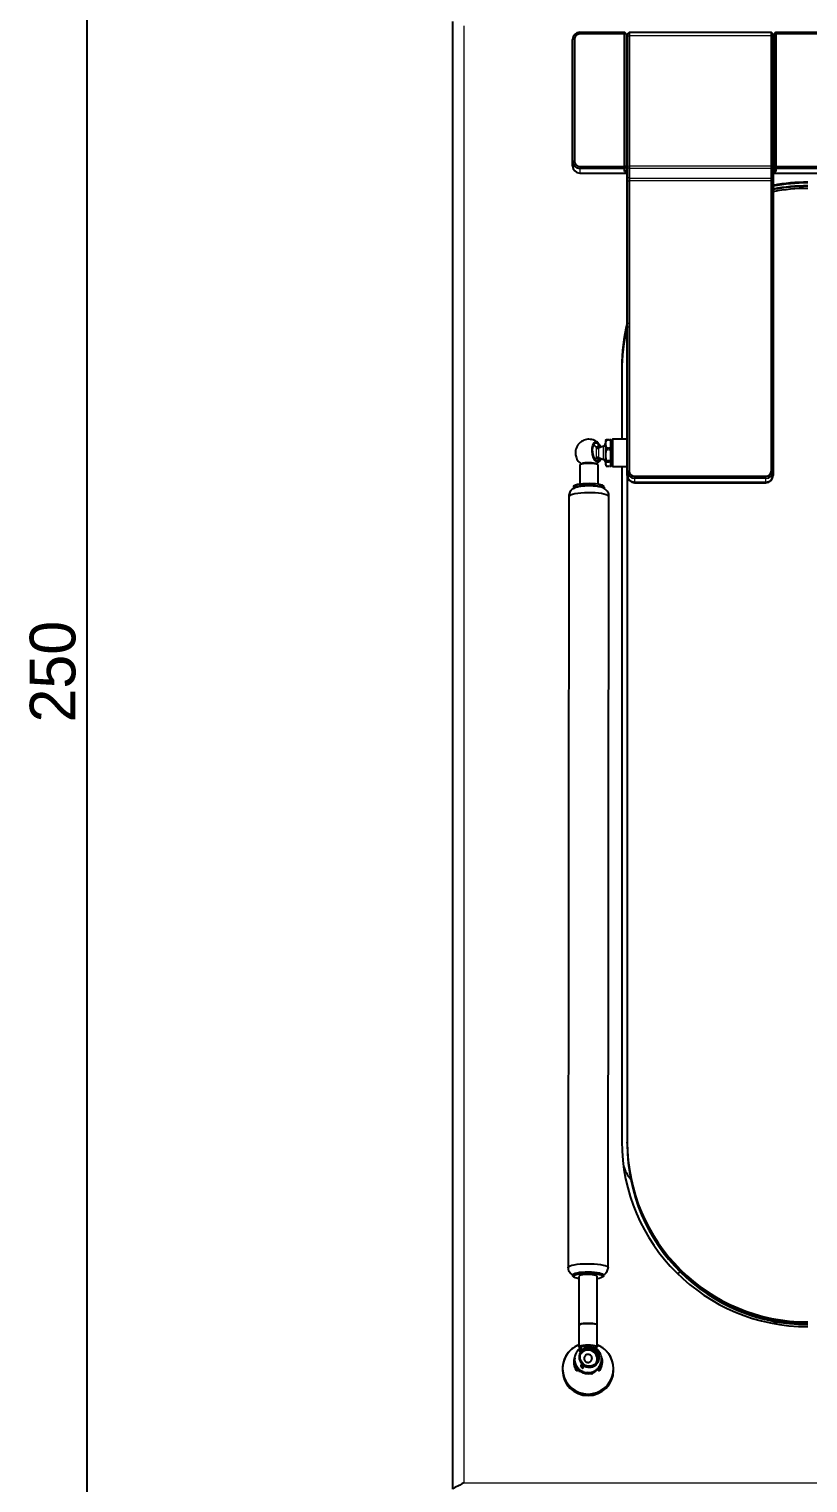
# Model space of a CAD drawing. Header units: millimetres. Extents: x -218071 to -203542, y 15363 to 51382.
# Drawn here: x -217874.5 to -217831.8, y 51213.5 to 51293.3 of the extents above; entities that cross this region are included whole.
import ezdxf

# ---------------------------------------------------------------- set-up
doc = ezdxf.new("R2010")
doc.units = ezdxf.units.MM
doc.header["$LTSCALE"] = 4
doc.layers.add('TPF-DIMENSIONS', color=3, linetype='Continuous')
doc.layers.add('TPF-EQUIPEMENT', color=7, linetype='Continuous')
doc.dimstyles.new('ISO-25', dxfattribs={"dimtxt": 2.5, "dimasz": 2, "dimexe": 1.25, "dimexo": 0.625, "dimtad": 1, "dimtxsty": 'Standard', "dimcen": -2.5, "dimclrt": 256, "dimadec": 0, "dimazin": 0, "dimtfac": 1, "dimtmove": 0, "dimatfit": 3, "dimfxl": 1, "dimarcsym": 0})

# ---------------------------------------------------------------- blocks, each defined once
blk = doc.blocks.new('*D671')
at = {"layer": 'Defpoints', "color": 0, "transparency": 16777216}
for p in [(-217850.999, 51382.036), (-217871.369, 51132.036), (-217850.984, 51132.036)]:
    blk.add_point(p, dxfattribs=at)
at = {"layer": 'TPF-DIMENSIONS', "color": 0, "lineweight": -2, "transparency": 16777216}
for p, q in [((-217851.624, 51382.036), (-217872.619, 51382.036)), ((-217871.369, 51380.036), (-217871.369, 51134.036)), ((-217851.609, 51132.036), (-217872.619, 51132.036))]:
    blk.add_line(p, q, dxfattribs=at)
at = {"layer": 'TPF-DIMENSIONS', "color": 0, "transparency": 16777216}
for points in [[(-217871.702, 51380.036), (-217871.035, 51380.036), (-217871.369, 51382.036)], [(-217871.702, 51134.036), (-217871.035, 51134.036), (-217871.369, 51132.036)]]:
    blk.add_solid(points, dxfattribs=at)
at = {"layer": 'TPF-DIMENSIONS', "transparency": 16777216, "insert": (-217874.494, 51258.036), "char_height": 2.5, "attachment_point": 2, "rotation": 90}
blk.add_mtext('250', dxfattribs=at)

msp = doc.modelspace()

# ---------------------------------------------------------------- linework, layer by layer
at = {"layer": 'TPF-EQUIPEMENT', "linetype": 'Continuous', "lineweight": 25, "transparency": 33554671}
for p, q in [((-217851.299, 51213.21), (-217851.299, 51293.682)), ((-217844.349, 51293.101), (-217841.899, 51293.101)), ((-217841.899, 51293.011), (-217844.349, 51293.011)), ((-217841.899, 51293.101), (-217841.899, 51293.011)), ((-217841.799, 51293.002), (-217841.899, 51293.101)), ((-217841.899, 51285.738), (-217841.899, 51293.011)), ((-217841.799, 51293.002), (-217841.899, 51293.011)), ((-217841.799, 51293.002), (-217841.799, 51285.73)), ((-217841.649, 51293.094), (-217841.749, 51292.994)), ((-217841.749, 51292.902), (-217841.749, 51292.994)), ((-217841.749, 51285.762), (-217841.749, 51292.902)), ((-217833.849, 51293.094), (-217841.649, 51293.094)), ((-217841.649, 51293.094), (-217841.649, 51292.911)), ((-217841.649, 51292.911), (-217841.649, 51285.771)), ((-217833.749, 51292.994), (-217833.849, 51293.094)), ((-217833.849, 51292.911), (-217833.849, 51293.094)), ((-217833.849, 51285.771), (-217833.849, 51292.911)), ((-217833.749, 51292.994), (-217833.749, 51292.902)), ((-217833.749, 51292.902), (-217833.749, 51285.762)), ((-217833.599, 51293.101), (-217833.699, 51293.002)), ((-217833.599, 51293.011), (-217833.699, 51293.002)), ((-217833.699, 51285.73), (-217833.699, 51293.002)), ((-217833.599, 51293.011), (-217833.599, 51293.101)), ((-217833.599, 51293.101), (-217831.149, 51293.101)), ((-217831.149, 51293.011), (-217833.599, 51293.011)), ((-217833.599, 51293.011), (-217833.599, 51285.738)), ((-217844.749, 51286.028), (-217844.749, 51292.703)), ((-217844.649, 51292.712), (-217844.649, 51286.037)), ((-217841.749, 51292.581), (-217841.799, 51292.581)), ((-217833.699, 51292.581), (-217833.749, 51292.581)), ((-217841.799, 51291.581), (-217841.749, 51291.581)), ((-217833.749, 51291.581), (-217833.699, 51291.581)), ((-217844.749, 51285.776), (-217844.749, 51286.028)), ((-217844.349, 51285.738), (-217841.899, 51285.738)), ((-217841.899, 51285.63), (-217844.349, 51285.63)), ((-217841.899, 51285.738), (-217841.899, 51285.63)), ((-217841.799, 51285.73), (-217841.899, 51285.738)), ((-217841.799, 51285.73), (-217841.899, 51285.63)), ((-217841.899, 51285.456), (-217841.899, 51285.63)), ((-217841.799, 51285.73), (-217841.799, 51285.555)), ((-217841.749, 51285.689), (-217841.749, 51285.762)), ((-217841.749, 51285.166), (-217841.749, 51285.689)), ((-217841.649, 51285.771), (-217841.649, 51285.625)), ((-217833.849, 51285.625), (-217833.849, 51285.771)), ((-217833.749, 51285.762), (-217833.749, 51285.689)), ((-217833.749, 51285.689), (-217833.749, 51285.166)), ((-217833.599, 51285.738), (-217833.699, 51285.73)), ((-217833.599, 51285.63), (-217833.699, 51285.73)), ((-217833.699, 51285.555), (-217833.699, 51285.73)), ((-217833.599, 51285.63), (-217833.599, 51285.738)), ((-217833.599, 51285.738), (-217831.149, 51285.738)), ((-217831.149, 51285.63), (-217833.599, 51285.63)), ((-217833.599, 51285.63), (-217833.599, 51285.456)), ((-217844.349, 51285.377), (-217841.749, 51285.377)), ((-217841.749, 51284.947), (-217841.749, 51285.166)), ((-217841.749, 51269.041), (-217841.749, 51284.947)), ((-217841.649, 51285.625), (-217841.649, 51285.102)), ((-217841.649, 51285.102), (-217841.649, 51284.956)), ((-217841.649, 51284.956), (-217841.649, 51269.05)), ((-217833.849, 51285.102), (-217833.849, 51285.625)), ((-217833.849, 51284.956), (-217833.849, 51285.102)), ((-217833.849, 51269.05), (-217833.849, 51284.956)), ((-217833.749, 51285.377), (-217831.149, 51285.377)), ((-217833.749, 51285.166), (-217833.749, 51284.947)), ((-217833.749, 51284.947), (-217833.749, 51269.041)), ((-217842.049, 51274.718), (-217842.049, 51270.791)), ((-217842.928, 51270.726), (-217842.949, 51270.671)), ((-217842.949, 51270.671), (-217842.949, 51269.411)), ((-217842.921, 51270.723), (-217842.905, 51270.774)), ((-217842.905, 51270.774), (-217842.857, 51270.774)), ((-217842.844, 51270.697), (-217842.857, 51270.774)), ((-217842.844, 51270.739), (-217842.857, 51270.774)), ((-217842.844, 51270.697), (-217842.83, 51270.774)), ((-217842.83, 51270.774), (-217842.844, 51270.739)), ((-217842.844, 51270.697), (-217842.844, 51270.739)), ((-217842.83, 51270.774), (-217842.737, 51270.774)), ((-217842.724, 51270.697), (-217842.737, 51270.774)), ((-217842.724, 51270.739), (-217842.737, 51270.774)), ((-217842.724, 51270.697), (-217842.71, 51270.774)), ((-217842.71, 51270.774), (-217842.724, 51270.739)), ((-217842.724, 51270.697), (-217842.724, 51270.739)), ((-217842.71, 51270.774), (-217842.649, 51270.774)), ((-217842.549, 51270.791), (-217842.649, 51270.691)), ((-217842.649, 51270.27), (-217842.649, 51270.774)), ((-217841.749, 51270.791), (-217842.549, 51270.791)), ((-217842.549, 51270.791), (-217842.549, 51269.294)), ((-217843.5, 51269.664), (-217843.489, 51269.689)), ((-217843.045, 51270.404), (-217843.326, 51270.297)), ((-217843.326, 51269.784), (-217843.045, 51269.678)), ((-217842.857, 51270.27), (-217842.905, 51270.27)), ((-217842.857, 51270.27), (-217842.844, 51270.347)), ((-217842.844, 51270.157), (-217842.857, 51270.27)), ((-217842.83, 51270.27), (-217842.844, 51270.347)), ((-217842.844, 51270.157), (-217842.844, 51270.347)), ((-217842.844, 51270.157), (-217842.83, 51270.27)), ((-217842.737, 51270.27), (-217842.83, 51270.27)), ((-217842.737, 51270.27), (-217842.724, 51270.347)), ((-217842.724, 51270.157), (-217842.737, 51270.27)), ((-217842.71, 51270.27), (-217842.724, 51270.347)), ((-217842.724, 51270.157), (-217842.724, 51270.347)), ((-217842.724, 51270.157), (-217842.71, 51270.27)), ((-217842.649, 51270.27), (-217842.71, 51270.27)), ((-217842.649, 51269.536), (-217842.649, 51270.27)), ((-217844.349, 51269.356), (-217844.35, 51268.316)), ((-217844.251, 51269.419), (-217844.256, 51269.423)), ((-217843.35, 51268.315), (-217843.349, 51269.355)), ((-217842.949, 51269.411), (-217842.928, 51269.355)), ((-217842.905, 51269.536), (-217842.857, 51269.536)), ((-217842.905, 51269.307), (-217842.857, 51269.307)), ((-217842.844, 51269.649), (-217842.857, 51269.536)), ((-217842.844, 51269.501), (-217842.857, 51269.536)), ((-217842.844, 51269.343), (-217842.857, 51269.307)), ((-217842.83, 51269.536), (-217842.844, 51269.649)), ((-217842.844, 51269.501), (-217842.844, 51269.649)), ((-217842.844, 51269.501), (-217842.83, 51269.536)), ((-217842.83, 51269.307), (-217842.844, 51269.343)), ((-217842.83, 51269.536), (-217842.737, 51269.536)), ((-217842.83, 51269.307), (-217842.737, 51269.307)), ((-217842.724, 51269.649), (-217842.737, 51269.536)), ((-217842.724, 51269.501), (-217842.737, 51269.536)), ((-217842.724, 51269.343), (-217842.737, 51269.307)), ((-217842.71, 51269.536), (-217842.724, 51269.649)), ((-217842.724, 51269.501), (-217842.724, 51269.649)), ((-217842.724, 51269.501), (-217842.71, 51269.536)), ((-217842.71, 51269.307), (-217842.724, 51269.343)), ((-217842.71, 51269.536), (-217842.649, 51269.536)), ((-217842.71, 51269.307), (-217842.649, 51269.307)), ((-217842.649, 51269.307), (-217842.649, 51269.536)), ((-217842.649, 51269.391), (-217842.549, 51269.291)), ((-217842.549, 51269.294), (-217842.549, 51269.291)), ((-217842.549, 51269.291), (-217841.749, 51269.291)), ((-217842.049, 51269.291), (-217842.049, 51232.28)), ((-217841.749, 51268.825), (-217841.749, 51269.041)), ((-217833.749, 51269.041), (-217833.749, 51268.825)), ((-217844.695, 51268.18), (-217844.696, 51268.082)), ((-217843.006, 51268.081), (-217843.005, 51268.179)), ((-217841.749, 51268.825), (-217841.749, 51268.823)), ((-217841.749, 51268.797), (-217841.749, 51268.823)), ((-217841.749, 51268.797), (-217841.749, 51232.236)), ((-217841.349, 51268.751), (-217834.149, 51268.751)), ((-217834.149, 51268.642), (-217841.349, 51268.642)), ((-217841.349, 51268.426), (-217834.149, 51268.426)), ((-217841.349, 51268.426), (-217841.349, 51268.426)), ((-217841.349, 51268.425), (-217834.149, 51268.425)), ((-217841.349, 51268.398), (-217834.149, 51268.398)), ((-217834.149, 51268.426), (-217834.149, 51268.426)), ((-217833.749, 51268.823), (-217833.749, 51268.825)), ((-217833.749, 51268.823), (-217833.749, 51268.797)), ((-217844.951, 51267.63), (-217844.994, 51225.353)), ((-217842.794, 51225.35), (-217842.751, 51267.627)), ((-217841.749, 51232.184), (-217841.749, 51232.236)), ((-217838.98, 51225.015), (-217838.856, 51225.134)), ((-217838.976, 51225.011), (-217838.852, 51225.131)), ((-217844.734, 51224.941), (-217844.734, 51224.897)), ((-217844.7, 51224.993), (-217844.72, 51224.972)), ((-217844.716, 51224.863), (-217844.697, 51224.844)), ((-217844.394, 51224.877), (-217844.397, 51222.2)), ((-217843.397, 51222.199), (-217843.394, 51224.876)), ((-217843.091, 51224.842), (-217843.072, 51224.861)), ((-217843.068, 51224.971), (-217843.088, 51224.992)), ((-217843.054, 51224.895), (-217843.054, 51224.94)), ((-217844.397, 51222.2), (-217844.398, 51221.024)), ((-217843.398, 51221.023), (-217843.397, 51222.199)), ((-217844.609, 51220.335), (-217844.633, 51220.409)), ((-217844.633, 51220.409), (-217844.633, 51220.405)), ((-217844.633, 51220.403), (-217844.619, 51220.36)), ((-217844.62, 51220.354), (-217844.633, 51220.394)), ((-217844.633, 51220.392), (-217844.633, 51220.387)), ((-217844.633, 51220.392), (-217844.62, 51220.353)), ((-217844.633, 51220.387), (-217844.622, 51220.353)), ((-217844.299, 51220.96), (-217844.305, 51220.956)), ((-217845.299, 51219.812), (-217845.299, 51219.73)), ((-217844.499, 51219.868), (-217844.499, 51219.689)), ((-217844.432, 51219.777), (-217844.499, 51219.868)), ((-217844.458, 51219.856), (-217844.399, 51219.676)), ((-217844.399, 51219.699), (-217844.447, 51219.845)), ((-217844.435, 51219.803), (-217844.399, 51219.692)), ((-217844.435, 51219.803), (-217844.399, 51219.694)), ((-217844.435, 51219.792), (-217844.399, 51219.684)), ((-217844.435, 51219.792), (-217844.399, 51219.682)), ((-217844.165, 51219.652), (-217844.399, 51219.699)), ((-217844.399, 51219.694), (-217844.399, 51219.699)), ((-217844.399, 51219.694), (-217844.286, 51219.67)), ((-217844.399, 51219.684), (-217844.399, 51219.692)), ((-217844.399, 51219.692), (-217844.286, 51219.67)), ((-217844.399, 51219.684), (-217844.286, 51219.659)), ((-217844.399, 51219.676), (-217844.399, 51219.682)), ((-217844.399, 51219.682), (-217844.286, 51219.659)), ((-217844.399, 51219.676), (-217843.665, 51219.523)), ((-217843.665, 51219.545), (-217843.916, 51219.6)), ((-217843.778, 51219.564), (-217843.665, 51219.539)), ((-217843.778, 51219.564), (-217843.665, 51219.541)), ((-217843.778, 51219.553), (-217843.665, 51219.531)), ((-217843.778, 51219.553), (-217843.665, 51219.528)), ((-217843.665, 51219.523), (-217843.474, 51219.736)), ((-217843.526, 51219.702), (-217843.665, 51219.545)), ((-217843.665, 51219.539), (-217843.588, 51219.626)), ((-217843.588, 51219.626), (-217843.665, 51219.541)), ((-217843.665, 51219.528), (-217843.588, 51219.615)), ((-217843.588, 51219.615), (-217843.665, 51219.531)), ((-217843.665, 51219.545), (-217843.665, 51219.541)), ((-217843.665, 51219.539), (-217843.665, 51219.531)), ((-217843.665, 51219.528), (-217843.665, 51219.523)), ((-217843.299, 51219.93), (-217843.299, 51219.909)), ((-217843.299, 51219.689), (-217843.299, 51219.868)), ((-217843.257, 51219.976), (-217843.164, 51220.08)), ((-217843.241, 51220.011), (-217843.164, 51220.098)), ((-217843.241, 51220.011), (-217843.164, 51220.096)), ((-217843.241, 51220.001), (-217843.164, 51220.088)), ((-217843.241, 51220.001), (-217843.164, 51220.085)), ((-217843.164, 51220.102), (-217843.229, 51220.031)), ((-217843.182, 51220.158), (-217843.164, 51220.102)), ((-217843.164, 51220.102), (-217843.164, 51220.098)), ((-217843.164, 51220.096), (-217843.164, 51220.088)), ((-217843.164, 51220.085), (-217843.164, 51220.08)), ((-217842.499, 51219.73), (-217842.499, 51219.812))]:
    msp.add_line(p, q, dxfattribs=at)
at = {"layer": 'TPF-EQUIPEMENT', "linetype": 'Continuous', "lineweight": 18, "transparency": 33554671}
for p, q in [((-217850.699, 51293.449), (-217850.699, 51213.549)), ((-217844.349, 51293.101), (-217844.349, 51293.011)), ((-217841.749, 51292.902), (-217841.649, 51292.911)), ((-217833.849, 51292.911), (-217841.649, 51292.911)), ((-217833.749, 51292.902), (-217833.849, 51292.911)), ((-217844.649, 51292.712), (-217844.749, 51292.703)), ((-217844.649, 51286.037), (-217844.749, 51286.028)), ((-217844.349, 51285.738), (-217844.349, 51285.63)), ((-217844.349, 51285.63), (-217844.349, 51285.377)), ((-217841.749, 51285.762), (-217841.649, 51285.771)), ((-217841.749, 51285.689), (-217841.649, 51285.625)), ((-217841.649, 51285.771), (-217833.849, 51285.771)), ((-217833.749, 51285.762), (-217833.849, 51285.771)), ((-217833.749, 51285.689), (-217833.849, 51285.625)), ((-217841.899, 51285.456), (-217841.799, 51285.555)), ((-217841.749, 51285.166), (-217841.649, 51285.102)), ((-217841.749, 51284.947), (-217841.649, 51284.956)), ((-217833.849, 51285.625), (-217841.649, 51285.625)), ((-217841.649, 51285.102), (-217833.849, 51285.102)), ((-217833.849, 51284.956), (-217841.649, 51284.956)), ((-217833.749, 51285.166), (-217833.849, 51285.102)), ((-217833.749, 51284.947), (-217833.849, 51284.956)), ((-217833.599, 51285.456), (-217833.699, 51285.555)), ((-217843.443, 51269.749), (-217843.443, 51270.333)), ((-217843.326, 51270.297), (-217843.326, 51269.784)), ((-217843.045, 51269.678), (-217843.045, 51270.404)), ((-217841.749, 51269.041), (-217841.649, 51269.05)), ((-217833.749, 51269.041), (-217833.849, 51269.05)), ((-217841.349, 51268.642), (-217841.349, 51268.751)), ((-217841.349, 51268.642), (-217841.349, 51268.426)), ((-217841.349, 51268.426), (-217834.149, 51268.426)), ((-217841.349, 51268.425), (-217841.349, 51268.398)), ((-217834.149, 51268.642), (-217834.149, 51268.751)), ((-217834.149, 51268.426), (-217834.149, 51268.642)), ((-217834.149, 51268.398), (-217834.149, 51268.425)), ((-217844.549, 51219.738), (-217844.549, 51219.985)), ((-217843.249, 51219.986), (-217843.249, 51219.738)), ((-217850.699, 51213.549), (-217776.399, 51213.549))]:
    msp.add_line(p, q, dxfattribs=at)
at = {"layer": 'TPF-EQUIPEMENT', "linetype": 'Continuous', "lineweight": 25, "transparency": 33554671, "flags": 128}
for points in [[(-217841.799, 51292.912), (-217841.775, 51292.911), (-217841.749, 51292.91)], [(-217833.749, 51292.91), (-217833.722, 51292.911), (-217833.699, 51292.912)], [(-217843.195, 51269.735), (-217843.212, 51269.673), (-217843.276, 51269.575), (-217843.356, 51269.534), (-217843.442, 51269.556), (-217843.525, 51269.637), (-217843.595, 51269.769), (-217843.645, 51269.937), (-217843.669, 51270.121), (-217843.664, 51270.301), (-217843.631, 51270.458), (-217843.574, 51270.572), (-217843.499, 51270.631), (-217843.414, 51270.629), (-217843.414, 51270.629)], [(-217843.415, 51269.596), (-217843.477, 51269.638), (-217843.535, 51269.714), (-217843.584, 51269.817), (-217843.62, 51269.94), (-217843.641, 51270.073), (-217843.645, 51270.208), (-217843.632, 51270.334), (-217843.603, 51270.441), (-217843.56, 51270.522), (-217843.506, 51270.571), (-217843.445, 51270.583), (-217843.382, 51270.559), (-217843.322, 51270.5), (-217843.268, 51270.41), (-217843.236, 51270.331)], [(-217843.568, 51270.458), (-217843.579, 51270.473), (-217843.585, 51270.481)], [(-217843.221, 51269.744), (-217843.245, 51269.686), (-217843.294, 51269.621), (-217843.352, 51269.59), (-217843.415, 51269.596)], [(-217843.349, 51269.355), (-217843.351, 51269.362), (-217843.379, 51269.389), (-217843.442, 51269.413), (-217843.535, 51269.433), (-217843.651, 51269.448), (-217843.783, 51269.455), (-217843.919, 51269.455), (-217844.05, 51269.448), (-217844.166, 51269.434), (-217844.259, 51269.414), (-217844.321, 51269.389), (-217844.348, 51269.363), (-217844.349, 51269.356)], [(-217843.441, 51269.423), (-217843.443, 51269.422), (-217843.448, 51269.419)], [(-217843.006, 51268.081), (-217843.009, 51268.096), (-217843.044, 51268.131), (-217843.113, 51268.164), (-217843.215, 51268.193), (-217843.345, 51268.217), (-217843.497, 51268.235), (-217843.664, 51268.246), (-217843.84, 51268.251), (-217844.016, 51268.248), (-217844.184, 51268.237), (-217844.338, 51268.22), (-217844.471, 51268.197), (-217844.577, 51268.169), (-217844.651, 51268.137), (-217844.69, 51268.102), (-217844.696, 51268.082)], [(-217843.005, 51268.179), (-217843.009, 51268.194), (-217843.044, 51268.229), (-217843.113, 51268.261), (-217843.215, 51268.291), (-217843.345, 51268.315), (-217843.497, 51268.333), (-217843.664, 51268.344), (-217843.84, 51268.349), (-217844.016, 51268.346), (-217844.184, 51268.335), (-217844.338, 51268.318), (-217844.471, 51268.295), (-217844.577, 51268.267), (-217844.651, 51268.235), (-217844.69, 51268.2), (-217844.695, 51268.18)], [(-217842.751, 51267.627), (-217842.751, 51267.628), (-217842.769, 51267.667), (-217842.822, 51267.705), (-217842.908, 51267.741), (-217843.024, 51267.773), (-217843.167, 51267.8), (-217843.332, 51267.822), (-217843.513, 51267.838), (-217843.706, 51267.847), (-217843.903, 51267.849), (-217844.098, 51267.844), (-217844.286, 51267.831), (-217844.459, 51267.813), (-217844.613, 51267.788), (-217844.742, 51267.758), (-217844.843, 51267.725), (-217844.912, 51267.688), (-217844.947, 51267.649), (-217844.951, 51267.63)], [(-217844.993, 51225.349), (-217844.989, 51225.372), (-217844.955, 51225.411), (-217844.886, 51225.448), (-217844.785, 51225.482), (-217844.655, 51225.511), (-217844.502, 51225.536), (-217844.328, 51225.554), (-217844.141, 51225.567), (-217843.945, 51225.572), (-217843.748, 51225.57), (-217843.556, 51225.561), (-217843.374, 51225.545), (-217843.21, 51225.524), (-217843.067, 51225.496), (-217842.951, 51225.464), (-217842.865, 51225.428), (-217842.812, 51225.39), (-217842.794, 51225.351), (-217842.794, 51225.347)], [(-217844.734, 51224.941), (-217844.728, 51224.961), (-217844.689, 51224.995), (-217844.616, 51225.027), (-217844.511, 51225.055), (-217844.379, 51225.078), (-217844.226, 51225.095), (-217844.058, 51225.106), (-217843.883, 51225.109), (-217843.709, 51225.104), (-217843.543, 51225.093), (-217843.392, 51225.075), (-217843.263, 51225.051), (-217843.161, 51225.022), (-217843.092, 51224.99), (-217843.058, 51224.955), (-217843.054, 51224.94)], [(-217844.716, 51224.863), (-217844.73, 51224.882), (-217844.728, 51224.917), (-217844.69, 51224.951), (-217844.616, 51224.983), (-217844.511, 51225.011), (-217844.379, 51225.034), (-217844.226, 51225.051), (-217844.058, 51225.062), (-217843.883, 51225.065), (-217843.709, 51225.06), (-217843.543, 51225.049), (-217843.392, 51225.031), (-217843.263, 51225.007), (-217843.161, 51224.978), (-217843.092, 51224.946), (-217843.058, 51224.911), (-217843.06, 51224.876), (-217843.072, 51224.861)], [(-217844.394, 51224.747), (-217844.51, 51224.769), (-217844.609, 51224.797), (-217844.677, 51224.829), (-217844.711, 51224.862), (-217844.708, 51224.897), (-217844.671, 51224.93), (-217844.599, 51224.961), (-217844.496, 51224.989), (-217844.368, 51225.011), (-217844.218, 51225.028), (-217844.054, 51225.038), (-217843.884, 51225.041), (-217843.713, 51225.037), (-217843.551, 51225.026), (-217843.404, 51225.008), (-217843.278, 51224.985), (-217843.179, 51224.956), (-217843.111, 51224.925), (-217843.078, 51224.891), (-217843.08, 51224.857), (-217843.117, 51224.823), (-217843.189, 51224.792), (-217843.189, 51224.792)], [(-217844.7, 51224.993), (-217844.671, 51225.016), (-217844.599, 51225.047), (-217844.496, 51225.074), (-217844.367, 51225.097), (-217844.218, 51225.113), (-217844.054, 51225.123), (-217843.883, 51225.126), (-217843.713, 51225.122), (-217843.551, 51225.111), (-217843.403, 51225.093), (-217843.278, 51225.07), (-217843.179, 51225.042), (-217843.111, 51225.01), (-217843.088, 51224.992)], [(-217843.394, 51224.876), (-217843.394, 51224.877), (-217843.414, 51224.904), (-217843.469, 51224.929), (-217843.556, 51224.95), (-217843.668, 51224.966), (-217843.797, 51224.975), (-217843.933, 51224.977), (-217844.066, 51224.971), (-217844.186, 51224.958), (-217844.285, 51224.94), (-217844.355, 51224.916), (-217844.39, 51224.89), (-217844.394, 51224.877)], [(-217843.189, 51224.792), (-217843.292, 51224.765), (-217843.394, 51224.746)], [(-217844.397, 51222.2), (-217844.389, 51222.217), (-217844.348, 51222.243), (-217844.274, 51222.266), (-217844.171, 51222.283), (-217844.048, 51222.295), (-217843.914, 51222.3), (-217843.778, 51222.297), (-217843.652, 51222.287), (-217843.543, 51222.27), (-217843.461, 51222.248), (-217843.411, 51222.223), (-217843.397, 51222.199)], [(-217843.397, 51222.199), (-217843.409, 51222.221), (-217843.456, 51222.246), (-217843.536, 51222.268), (-217843.642, 51222.285), (-217843.768, 51222.296), (-217843.903, 51222.3), (-217844.038, 51222.296), (-217844.162, 51222.285), (-217844.267, 51222.267), (-217844.344, 51222.245), (-217844.388, 51222.219), (-217844.397, 51222.2)], [(-217833.535, 51222.259), (-217833.686, 51222.371), (-217833.746, 51222.422)], [(-217844.295, 51220.963), (-217844.303, 51220.965), (-217844.367, 51220.989), (-217844.396, 51221.015), (-217844.389, 51221.043), (-217844.345, 51221.068), (-217844.268, 51221.091), (-217844.163, 51221.108), (-217844.039, 51221.119), (-217843.904, 51221.123), (-217843.769, 51221.12), (-217843.644, 51221.109), (-217843.537, 51221.092), (-217843.457, 51221.07), (-217843.41, 51221.044), (-217843.399, 51221.017), (-217843.425, 51220.99), (-217843.486, 51220.966), (-217843.505, 51220.961)], [(-217843.838, 51220.925), (-217843.704, 51220.904), (-217843.58, 51220.847), (-217843.475, 51220.76), (-217843.397, 51220.649), (-217843.352, 51220.522), (-217843.343, 51220.389), (-217843.371, 51220.259), (-217843.433, 51220.142), (-217843.525, 51220.047), (-217843.641, 51219.981), (-217843.771, 51219.948), (-217843.906, 51219.952), (-217844.036, 51219.991), (-217844.152, 51220.064), (-217844.244, 51220.163), (-217844.306, 51220.283), (-217844.333, 51220.415), (-217844.324, 51220.548), (-217844.278, 51220.672), (-217844.2, 51220.779), (-217844.096, 51220.861), (-217843.972, 51220.911), (-217843.838, 51220.925)]]:
    msp.add_lwpolyline(points, dxfattribs=at)
at = {"layer": 'TPF-EQUIPEMENT', "linetype": 'Continuous', "lineweight": 18, "transparency": 33554671, "flags": 128}
for points in [[(-217844.256, 51269.423), (-217844.263, 51269.43), (-217844.267, 51269.455), (-217844.234, 51269.479), (-217844.167, 51269.5), (-217844.071, 51269.516), (-217843.956, 51269.526), (-217843.831, 51269.529), (-217843.708, 51269.524), (-217843.598, 51269.512), (-217843.509, 51269.494), (-217843.451, 51269.472), (-217843.429, 51269.447), (-217843.441, 51269.423)], [(-217843.496, 51220.959), (-217843.51, 51220.967), (-217843.576, 51220.988), (-217843.67, 51221.005), (-217843.784, 51221.015), (-217843.909, 51221.019), (-217844.032, 51221.014), (-217844.144, 51221.003), (-217844.234, 51220.985), (-217844.294, 51220.963), (-217844.299, 51220.96)]]:
    msp.add_lwpolyline(points, dxfattribs=at)
at = {"layer": 'TPF-EQUIPEMENT', "linetype": 'Continuous', "lineweight": 25, "transparency": 33554671}
for centre, radius, start, end in [((-217844.349, 51292.702), 0.399, 89.89099, 179.89057), ((-217844.349, 51292.711), 0.299, 89.89099, 179.89057), ((-217841.754, 51292.955), 0.135, 250.59387, 272.23723), ((-217833.743, 51292.955), 0.135, 267.76277, 289.40613), ((-217844.349, 51286.029), 0.399, 180.10943, 270.10901), ((-217844.349, 51285.776), 0.399, 180.10943, 270.10901), ((-217844.349, 51286.038), 0.299, 180.10943, 270.10901), ((-217841.784, 51285.797), 0.36, 251.47836, 275.68207), ((-217841.754, 51285.682), 0.135, 250.59387, 272.23723), ((-217833.743, 51285.682), 0.135, 267.76277, 289.40613), ((-217833.727, 51285.924), 0.485, 267.471, 285.36857), ((-217831.849, 51274.642), 10.238, 89.9996, 100.69523), ((-217831.849, 51274.615), 10.238, 89.9996, 100.69523), ((-217831.849, 51274.451), 10.388, 89.99963, 100.5384), ((-217831.849, 51274.441), 10.238, 89.9996, 100.69523), ((-217831.849, 51274.415), 10.238, 89.9996, 100.69523), ((-217831.849, 51274.6), 9.936, 89.99958, 101.02338), ((-217831.924, 51274.718), 10.125, 166.01769, 179.99906), ((-217831.924, 51274.692), 10.125, 166.01755, 179.99921), ((-217831.924, 51274.517), 10.125, 166.01755, 179.99921), ((-217831.924, 51274.491), 10.125, 166.01755, 179.99921), ((-217843.099, 51270.544), 0.15, 290.83, 0), ((-217843.361, 51270.391), 0.1, 215.69187, 290.83), ((-217843.361, 51269.691), 0.1, 69.17, 144.30813), ((-217843.099, 51269.537), 0.15, 0, 69.17), ((-217841.349, 51269.042), 0.399, 180.10943, 270.10901), ((-217841.349, 51269.05), 0.299, 180.10943, 270.10901), ((-217834.148, 51269.05), 0.299, 269.89099, 359.89057), ((-217834.148, 51269.042), 0.399, 269.89099, 359.89057), ((-217843.855, 51264.769), 3.455, 82.23922, 97.28771), ((-217841.349, 51268.825), 0.399, 180.10943, 270.10901), ((-217841.349, 51268.824), 0.399, 180.10943, 270.10901), ((-217841.349, 51268.798), 0.399, 180.10943, 270.10901), ((-217834.148, 51268.825), 0.399, 269.89099, 359.89057), ((-217834.148, 51268.824), 0.399, 269.89099, 359.89057), ((-217834.148, 51268.798), 0.399, 269.89099, 359.89057), ((-217831.868, 51232.299), 10.181, 180.10943, 270.10901), ((-217831.867, 51232.255), 9.881, 180.10943, 270.10901), ((-217831.867, 51232.203), 9.881, 180.10943, 270.10901), ((-217831.867, 51232.19), 9.881, 180.10943, 270.10901), ((-217831.867, 51232.12), 9.881, 180.10943, 270.10901), ((-217840.059, 51231.515), 1.99, 197.56393, 220.76741), ((-217843.899, 51219.815), 1.393, 111.00498, 68.92646), ((-217843.899, 51219.811), 1.398, 132.24837, 53.25899), ((-217843.904, 51220.181), 0.782, 160.64469, 214.49174), ((-217843.905, 51220.358), 0.484, 88.14385, 141.97992), ((-217843.889, 51220.384), 0.484, 88.13713, 143.20352), ((-217843.896, 51220.341), 0.501, 335.2666, 89.20939), ((-217843.88, 51220.367), 0.501, 333.47198, 89.23448), ((-217843.893, 51220.181), 0.782, 325.50527, 19.1082), ((-217843.899, 51219.734), 1.4, 180.16468, 359.83532), ((-217843.899, 51220.237), 0.705, 235.67884, 281.60552), ((-217843.897, 51220.234), 0.702, 295.5634, 328.54206)]:
    msp.add_arc(centre, radius, start, end, dxfattribs=at)
msp.add_ellipse((-217850.699, 51213.496), major_axis=(0.6, 0.287), ratio=0.070951, start_param=1.536796, end_param=3.107592, dxfattribs=at)
for points, knots in [([(-217843.353, 51270.586), (-217843.374, 51270.606), (-217843.432, 51270.659), (-217843.546, 51270.721), (-217843.69, 51270.769), (-217843.842, 51270.786), (-217843.99, 51270.772), (-217844.127, 51270.731), (-217844.251, 51270.667), (-217844.349, 51270.59), (-217844.423, 51270.511), (-217844.488, 51270.421), (-217844.52, 51270.35), (-217844.539, 51270.307)], [0, 0, 0, 0, 0.0602674, 0.1628265, 0.2685915, 0.377877, 0.4783652, 0.5781239, 0.6760789, 0.768546, 0.8376648, 0.9010005, 1, 1, 1, 1]), ([(-217843.414, 51270.629), (-217843.396, 51270.62), (-217843.349, 51270.596), (-217843.279, 51270.504), (-217843.228, 51270.408), (-217843.213, 51270.345), (-217843.212, 51270.341)], [0, 0, 0, 0, 0.231951, 0.602548, 0.973145, 1, 1, 1, 1]), ([(-217842.905, 51270.774), (-217842.923, 51270.692), (-217842.96, 51270.524), (-217842.923, 51270.355), (-217842.905, 51270.27)], [0, 0, 0, 0, 0.4912125, 1, 1, 1, 1]), ([(-217844.539, 51270.307), (-217844.555, 51270.257), (-217844.577, 51270.187), (-217844.589, 51270.079), (-217844.589, 51269.983), (-217844.572, 51269.869), (-217844.534, 51269.752), (-217844.473, 51269.636), (-217844.387, 51269.529), (-217844.314, 51269.458), (-217844.266, 51269.432), (-217844.26, 51269.428)], [0, 0, 0, 0, 0.156056, 0.220693, 0.328535, 0.442415, 0.56636, 0.697735, 0.835364, 0.978315, 1, 1, 1, 1]), ([(-217843.443, 51270.327), (-217843.46, 51270.352), (-217843.499, 51270.408), (-217843.556, 51270.444), (-217843.587, 51270.464)], [0, 0, 0, 0, 0.453648, 1, 1, 1, 1]), ([(-217843.51, 51269.678), (-217843.495, 51269.69), (-217843.469, 51269.711), (-217843.451, 51269.741), (-217843.443, 51269.755)], [0, 0, 0, 0, 0.524526, 1, 1, 1, 1]), ([(-217843.383, 51270.295), (-217843.388, 51270.307), (-217843.396, 51270.329), (-217843.397, 51270.357), (-217843.392, 51270.378), (-217843.382, 51270.386), (-217843.378, 51270.389)], [0, 0, 0, 0, 0.309334, 0.619093, 0.829103, 1, 1, 1, 1]), ([(-217843.378, 51270.389), (-217843.375, 51270.391), (-217843.367, 51270.394), (-217843.352, 51270.395), (-217843.335, 51270.39), (-217843.315, 51270.38), (-217843.294, 51270.36), (-217843.279, 51270.338), (-217843.276, 51270.322), (-217843.275, 51270.317)], [0, 0, 0, 0, 0.092352, 0.205462, 0.318126, 0.454089, 0.643323, 0.891746, 1, 1, 1, 1]), ([(-217843.355, 51269.79), (-217843.356, 51269.789), (-217843.365, 51269.77), (-217843.371, 51269.742), (-217843.372, 51269.714), (-217843.365, 51269.699), (-217843.355, 51269.695), (-217843.351, 51269.693)], [0, 0, 0, 0, 0.032805, 0.437435, 0.690103, 0.861119, 1, 1, 1, 1]), ([(-217843.351, 51269.693), (-217843.348, 51269.693), (-217843.342, 51269.692), (-217843.329, 51269.693), (-217843.312, 51269.698), (-217843.294, 51269.708), (-217843.275, 51269.725), (-217843.261, 51269.742), (-217843.257, 51269.755), (-217843.257, 51269.758)], [0, 0, 0, 0, 0.076446, 0.197162, 0.317558, 0.460171, 0.643674, 0.914447, 1, 1, 1, 1]), ([(-217842.905, 51270.27), (-217842.923, 51270.15), (-217842.96, 51269.905), (-217842.923, 51269.661), (-217842.905, 51269.536)], [0, 0, 0, 0, 0.491212, 1, 1, 1, 1]), ([(-217843.452, 51269.417), (-217843.45, 51269.418), (-217843.409, 51269.439), (-217843.349, 51269.493), (-217843.284, 51269.559), (-217843.257, 51269.598), (-217843.248, 51269.611)], [0, 0, 0, 0, 0.02169, 0.490564, 0.841046, 1, 1, 1, 1]), ([(-217842.905, 51269.536), (-217842.923, 51269.499), (-217842.96, 51269.423), (-217842.923, 51269.346), (-217842.905, 51269.307)], [0, 0, 0, 0, 0.4912125, 1, 1, 1, 1]), ([(-217844.286, 51268.197), (-217844.318, 51268.192), (-217844.385, 51268.183), (-217844.479, 51268.162), (-217844.576, 51268.134), (-217844.669, 51268.096), (-217844.758, 51268.041), (-217844.835, 51267.971), (-217844.899, 51267.883), (-217844.94, 51267.776), (-217844.957, 51267.686), (-217844.949, 51267.636), (-217844.948, 51267.625)], [0, 0, 0, 0, 0.09866, 0.205832, 0.320006, 0.44652, 0.554503, 0.653327, 0.75484, 0.86048, 0.968884, 1, 1, 1, 1]), ([(-217842.754, 51267.622), (-217842.753, 51267.633), (-217842.745, 51267.684), (-217842.762, 51267.778), (-217842.807, 51267.889), (-217842.877, 51267.982), (-217842.962, 51268.053), (-217843.064, 51268.11), (-217843.178, 51268.15), (-217843.291, 51268.177), (-217843.368, 51268.189), (-217843.396, 51268.193)], [0, 0, 0, 0, 0.0319337, 0.1446862, 0.2605965, 0.3687747, 0.4785084, 0.5987605, 0.7571915, 0.9118732, 1, 1, 1, 1]), ([(-217844.99, 51225.348), (-217844.988, 51225.319), (-217844.982, 51225.249), (-217844.937, 51225.148), (-217844.868, 51225.056), (-217844.791, 51224.99), (-217844.739, 51224.962), (-217844.716, 51224.95)], [0, 0, 0, 0, 0.160408, 0.3913497, 0.6068859, 0.8255211, 1, 1, 1, 1]), ([(-217843.066, 51224.95), (-217843.039, 51224.966), (-217842.985, 51224.997), (-217842.909, 51225.067), (-217842.847, 51225.155), (-217842.805, 51225.251), (-217842.799, 51225.318), (-217842.797, 51225.347)], [0, 0, 0, 0, 0.209122, 0.412253, 0.62091, 0.838051, 1, 1, 1, 1]), ([(-217844.398, 51221.114), (-217844.413, 51221.109), (-217844.494, 51221.083), (-217844.63, 51221.005), (-217844.763, 51220.919), (-217844.824, 51220.857), (-217844.836, 51220.845)], [0, 0, 0, 0, 0.090374, 0.496587, 0.90276, 1, 1, 1, 1]), ([(-217843.065, 51220.932), (-217843.071, 51220.937), (-217843.131, 51220.988), (-217843.242, 51221.051), (-217843.353, 51221.095), (-217843.398, 51221.112)], [0, 0, 0, 0, 0.065364, 0.617645, 1, 1, 1, 1]), ([(-217844.294, 51220.963), (-217844.295, 51220.963), (-217844.342, 51220.939), (-217844.42, 51220.868), (-217844.52, 51220.75), (-217844.585, 51220.623), (-217844.627, 51220.491), (-217844.634, 51220.405), (-217844.638, 51220.357)], [0, 0, 0, 0, 0.004713, 0.216376, 0.428841, 0.643934, 0.801144, 1, 1, 1, 1]), ([(-217844.638, 51220.357), (-217844.637, 51220.309), (-217844.635, 51220.229), (-217844.604, 51220.105), (-217844.555, 51219.985), (-217844.471, 51219.861), (-217844.362, 51219.755), (-217844.233, 51219.672), (-217844.09, 51219.618), (-217843.938, 51219.594), (-217843.784, 51219.602), (-217843.635, 51219.641), (-217843.497, 51219.71), (-217843.376, 51219.806), (-217843.277, 51219.926), (-217843.212, 51220.052), (-217843.17, 51220.185), (-217843.163, 51220.271), (-217843.159, 51220.319)], [0, 0, 0, 0, 0.062082, 0.102732, 0.164602, 0.228996, 0.294324, 0.359953, 0.425709, 0.491531, 0.5574, 0.623312, 0.689284, 0.755362, 0.821691, 0.888841, 0.93792, 1, 1, 1, 1]), ([(-217843.839, 51219.892), (-217843.877, 51219.896), (-217843.978, 51219.904), (-217844.131, 51219.971), (-217844.273, 51220.096), (-217844.366, 51220.26), (-217844.399, 51220.444), (-217844.369, 51220.627), (-217844.279, 51220.788), (-217844.14, 51220.91), (-217843.967, 51220.978), (-217843.779, 51220.984), (-217843.597, 51220.929), (-217843.443, 51220.819), (-217843.334, 51220.665), (-217843.281, 51220.485), (-217843.291, 51220.3), (-217843.363, 51220.129), (-217843.488, 51219.995), (-217843.653, 51219.905), (-217843.777, 51219.897), (-217843.839, 51219.892)], [0, 0, 0, 0, 0.033603, 0.087292, 0.14098, 0.194669, 0.248358, 0.302047, 0.355735, 0.409424, 0.463113, 0.516801, 0.57049, 0.624179, 0.677868, 0.731556, 0.785245, 0.838934, 0.892623, 0.946311, 1, 1, 1, 1]), ([(-217844.245, 51220.905), (-217844.245, 51220.902), (-217844.245, 51220.892), (-217844.254, 51220.867), (-217844.273, 51220.834), (-217844.296, 51220.805), (-217844.316, 51220.787), (-217844.33, 51220.778), (-217844.341, 51220.773), (-217844.351, 51220.773), (-217844.359, 51220.776), (-217844.366, 51220.786), (-217844.367, 51220.806), (-217844.359, 51220.835), (-217844.34, 51220.865), (-217844.318, 51220.889), (-217844.298, 51220.903), (-217844.283, 51220.912), (-217844.269, 51220.917), (-217844.257, 51220.918), (-217844.248, 51220.914), (-217844.246, 51220.908), (-217844.245, 51220.905)], [0, 0, 0, 0, 0.034193, 0.115041, 0.214864, 0.287953, 0.332497, 0.362374, 0.386633, 0.410858, 0.43993, 0.480805, 0.542063, 0.632576, 0.720746, 0.782804, 0.826342, 0.855758, 0.885501, 0.920293, 0.954848, 1, 1, 1, 1]), ([(-217844.284, 51220.665), (-217844.283, 51220.666), (-217844.277, 51220.678), (-217844.263, 51220.697), (-217844.246, 51220.719), (-217844.239, 51220.728), (-217844.236, 51220.732)], [0, 0, 0, 0, 0.04817, 0.475671, 0.765021, 1, 1, 1, 1]), ([(-217843.455, 51220.115), (-217843.448, 51220.126), (-217843.42, 51220.174), (-217843.399, 51220.271), (-217843.396, 51220.397), (-217843.427, 51220.52), (-217843.488, 51220.632), (-217843.574, 51220.725), (-217843.681, 51220.794), (-217843.803, 51220.834), (-217843.931, 51220.842), (-217844.048, 51220.82), (-217844.143, 51220.777), (-217844.222, 51220.725), (-217844.261, 51220.679), (-217844.282, 51220.655)], [0, 0, 0, 0, 0.0277351, 0.1138578, 0.200123, 0.2864502, 0.3728186, 0.4592327, 0.54573, 0.6324555, 0.7202834, 0.8073018, 0.8750677, 0.9350827, 1, 1, 1, 1]), ([(-217844.236, 51220.732), (-217844.235, 51220.733), (-217844.232, 51220.737), (-217844.23, 51220.74), (-217844.232, 51220.739), (-217844.238, 51220.733), (-217844.25, 51220.718), (-217844.261, 51220.703), (-217844.268, 51220.691), (-217844.269, 51220.69)], [0, 0, 0, 0, 0.080439, 0.207459, 0.334144, 0.484205, 0.677291, 0.962206, 1, 1, 1, 1]), ([(-217844.106, 51220.31), (-217844.11, 51220.324), (-217844.12, 51220.363), (-217844.115, 51220.428), (-217844.086, 51220.496), (-217844.036, 51220.551), (-217843.97, 51220.587), (-217843.896, 51220.598), (-217843.823, 51220.585), (-217843.758, 51220.549), (-217843.709, 51220.493), (-217843.681, 51220.424), (-217843.678, 51220.349), (-217843.7, 51220.278), (-217843.744, 51220.218), (-217843.805, 51220.176), (-217843.877, 51220.157), (-217843.952, 51220.162), (-217844.02, 51220.192), (-217844.076, 51220.242), (-217844.096, 51220.287), (-217844.106, 51220.31)], [0, 0, 0, 0, 0.033603, 0.087292, 0.14098, 0.194669, 0.248358, 0.302047, 0.355735, 0.409424, 0.463113, 0.516801, 0.57049, 0.624179, 0.677868, 0.731556, 0.785245, 0.838934, 0.892623, 0.946311, 1, 1, 1, 1]), ([(-217843.159, 51220.319), (-217843.16, 51220.367), (-217843.163, 51220.447), (-217843.193, 51220.571), (-217843.242, 51220.691), (-217843.327, 51220.814), (-217843.414, 51220.905), (-217843.478, 51220.943), (-217843.498, 51220.956)], [0, 0, 0, 0, 0.190818, 0.315761, 0.5059287, 0.703851, 0.9046452, 1, 1, 1, 1]), ([(-217844.499, 51219.689), (-217844.499, 51219.688), (-217844.499, 51219.686), (-217844.503, 51219.687), (-217844.51, 51219.692), (-217844.521, 51219.703), (-217844.535, 51219.719), (-217844.545, 51219.732), (-217844.549, 51219.738)], [0, 0, 0, 0, 0.111372, 0.222766, 0.332636, 0.510377, 0.789409, 1, 1, 1, 1]), ([(-217844.499, 51219.868), (-217844.499, 51219.868), (-217844.499, 51219.868), (-217844.499, 51219.87), (-217844.499, 51219.875), (-217844.499, 51219.885), (-217844.499, 51219.898), (-217844.499, 51219.906), (-217844.499, 51219.909)], [0, 0, 0, 0, 0.000506, 0.078565, 0.205845, 0.421479, 0.828125, 1, 1, 1, 1]), ([(-217844.266, 51220.015), (-217844.263, 51220.015), (-217844.256, 51220.014), (-217844.241, 51220.008), (-217844.219, 51219.992), (-217844.192, 51219.963), (-217844.168, 51219.927), (-217844.156, 51219.894), (-217844.155, 51219.871), (-217844.161, 51219.858), (-217844.171, 51219.85), (-217844.183, 51219.847), (-217844.199, 51219.849), (-217844.219, 51219.857), (-217844.243, 51219.874), (-217844.268, 51219.901), (-217844.288, 51219.937), (-217844.296, 51219.971), (-217844.293, 51219.995), (-217844.286, 51220.008), (-217844.277, 51220.015), (-217844.27, 51220.015), (-217844.266, 51220.015)], [0, 0, 0, 0, 0.015581, 0.050565, 0.091991, 0.171789, 0.270714, 0.346456, 0.398728, 0.436661, 0.465498, 0.496786, 0.527957, 0.566182, 0.617102, 0.691524, 0.779168, 0.862956, 0.914857, 0.94808, 0.974032, 1, 1, 1, 1]), ([(-217843.299, 51219.909), (-217843.299, 51219.908), (-217843.299, 51219.901), (-217843.299, 51219.89), (-217843.299, 51219.878), (-217843.299, 51219.872), (-217843.299, 51219.869), (-217843.299, 51219.868), (-217843.299, 51219.868)], [0, 0, 0, 0, 0.046293, 0.490685, 0.684748, 0.880614, 0.972077, 1, 1, 1, 1]), ([(-217843.249, 51219.738), (-217843.257, 51219.726), (-217843.269, 51219.71), (-217843.285, 51219.694), (-217843.293, 51219.688), (-217843.297, 51219.686), (-217843.299, 51219.687), (-217843.299, 51219.688), (-217843.299, 51219.689)], [0, 0, 0, 0, 0.429513, 0.59431, 0.760561, 0.871362, 0.982454, 1, 1, 1, 1])]:
    msp.add_open_spline(points, degree=3, knots=knots, dxfattribs=at)
at = {"layer": 'TPF-EQUIPEMENT', "linetype": 'Continuous', "lineweight": 18, "transparency": 33554671}
msp.add_open_spline([(-217844.287, 51220.979), (-217844.292, 51220.981), (-217844.314, 51220.987), (-217844.344, 51221.006), (-217844.356, 51221.035), (-217844.31, 51221.063), (-217844.243, 51221.082), (-217844.176, 51221.095), (-217844.098, 51221.105), (-217843.987, 51221.113), (-217843.841, 51221.115), (-217843.702, 51221.106), (-217843.605, 51221.092), (-217843.54, 51221.079), (-217843.491, 51221.063), (-217843.45, 51221.04), (-217843.443, 51221.012), (-217843.473, 51220.988), (-217843.506, 51220.979), (-217843.507, 51220.978)], degree=3, knots=[0, 0, 0, 0, 0.015016, 0.063501, 0.153569, 0.243638, 0.292123, 0.341637, 0.391151, 0.439637, 0.529705, 0.619773, 0.668258, 0.717772, 0.767287, 0.815772, 0.90584, 0.995908, 1, 1, 1, 1], dxfattribs=at)

# ---------------------------------------------------------------- dimensions: what is measured, and where the dimension line sits
at = {"layer": 'TPF-DIMENSIONS', "transparency": 33554671}
dim = msp.add_linear_dim(base=(-217871.369, 51132.036), p1=(-217850.999, 51382.036), p2=(-217850.984, 51132.036), angle=90, dimstyle='ISO-25', dxfattribs=at)
dim.commit()
dim.dimension.update_dxf_attribs({"geometry": '*D671', "text_midpoint": (-217871.369, 51258.036), "dimtype": 160})

doc.saveas('drawing.dxf')
